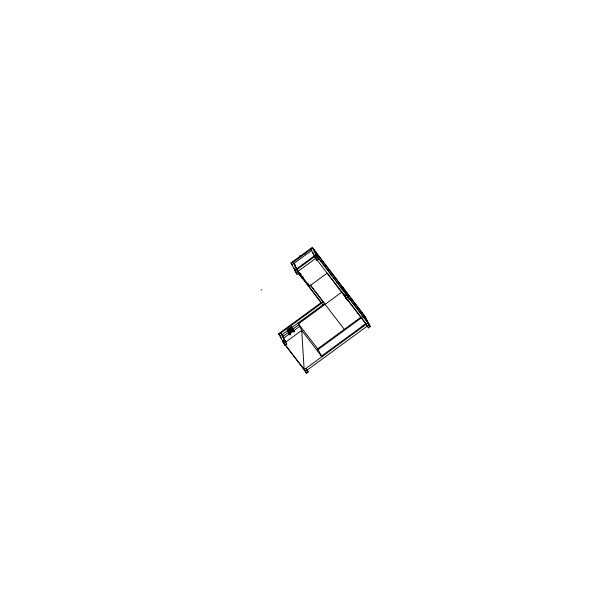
<?xml version="1.0" encoding="UTF-8"?>
<svg xmlns="http://www.w3.org/2000/svg" width="601" height="601" viewBox="0 0 601 601"><rect width="100%" height="100%" fill="white"/><g stroke="black" fill="none" stroke-linecap="round" stroke-linejoin="round"><path stroke-width="0.9" d="M362.2 326.501L365.896 323.646L347.401 299.463M299.689 255.846L300.132 255.523M297.713 270.653L299.035 273.26L297.262 274.559L290.967 262.983L312.242 247.394L365.213 316.682L370.254 326.606L368.481 327.906L365.896 323.646L321.43 356.19M261.21 289.832L261.818 289.84M296 272.914L297.773 271.614L292.74 261.683M312.242 247.394L317.275 257.326L298.051 271.314L309.402 286.166L327.132 273.177M297.923 271.735L298.366 271.412M298.261 272.614L298.705 272.291L301.987 276.693L301.544 277.016L301.063 276.272L301.672 276.28M299.185 273.034L298.577 273.027M310.469 248.694L316.765 260.271L318.538 258.971L313.497 249.047M299.456 274.755L300.951 274.116L300.635 273.703L299.14 274.341L299.899 274.432M300.718 275.393L301.161 275.07L300.846 274.657L300.402 274.98L302.694 278.09L302.423 278.744L302.866 278.421L299.583 274.018M301.379 276.685L301.822 276.362M303.265 277.031L302.108 278.331L302.378 277.677M310.244 284.799L324.608 303.588L282.057 334.765L286.76 344.027L284.987 345.327L278.691 333.75L321.235 302.573L303.603 279.51M323.346 301.935L279.022 334.411L280.284 336.064L278.691 333.75M341.075 288.946L342.848 287.646M288.773 331.219L287.654 329.649L288.773 331.211L288.33 331.542L287.218 329.972L291.643 326.726L292.762 328.296L292.319 328.619L291.2 327.049M287.383 330.302L291.643 326.726M291.515 327.462L287.699 330.715M288.33 331.542L288.6 330.888M342.014 291.966L298.434 323.901L317.734 348.843L321.422 356.123M288.052 331.624L289.164 333.194L288.052 331.624L292.484 328.379L293.596 329.949L288.893 333.285L293.326 330.032L294.437 331.602L293.994 331.925L292.882 330.362L293.994 331.925M288.225 331.955L292.484 328.379M282.898 336.425L298.855 324.728M288.998 332.864L289.607 332.871L288.668 331.632M293.431 329.618L293.153 330.272L292.214 329.032M289.081 333.029L289.524 332.706M293.07 330.107L293.513 329.784M283.74 338.085L299.696 326.388M290.283 334.194L290.005 334.847L290.448 334.524L289.336 332.954L290.448 334.524M293.829 331.594L294.437 331.602M289.922 334.689L290.366 334.359M293.912 331.767L294.355 331.436M344.786 296.27L346.559 294.971M283.725 343.674L285.498 342.375L280.472 332.443M343.772 288.638L348.805 298.562L347.032 299.861L345.778 298.209L347.551 296.917L342.51 286.985M317.734 348.843L361.306 316.915M317.313 350.113L361.764 317.546M362.516 316.99L364.289 315.69M367.985 322.97L304.159 369.735L301.71 330.362L298.013 323.068M316.344 259.069L367.474 325.922L307.201 370.081L305.939 368.428L308.208 372.064L306.427 373.371L302.987 367.421M305.165 371.719L306.946 370.419M367.219 326.253L368.991 324.953L363.951 315.029M310.559 285.498L344.313 329.363M365.551 317.343L312.573 248.055L291.297 263.644L292.559 265.296M368.924 323.999L315.953 254.719L294.678 270.307L295.94 271.952L293.829 267.791M369.247 324.623L316.291 255.38L295.016 270.968L295.857 272.065M317.275 257.326L318.538 258.971M347.551 296.917L348.805 298.562M368.991 324.953L370.254 326.606M310.8 249.355L311.671 250.489L293.942 263.478L296.894 269.308M327.365 273.26L345.29 296.706M314.518 256.68L315.78 258.325M304.917 253.757L305.233 254.163M293.07 262.344L295.467 265.477M297.773 271.614L299.411 273.688M290.967 262.983L292.229 264.635M298.487 272.816L300.568 275.626M322.835 304.887L298.434 272.944L298.705 272.291M299.14 274.341L302.423 278.744M321.896 356.739L301.71 330.362L285.753 342.044L284.491 340.391L282.718 341.691L305 370.832M292.657 328.709L293.596 329.949M287.218 329.972L288.157 331.211M288.893 333.285L290.005 334.847M280.795 333.112L283.184 336.237M285.415 341.383L284.153 339.73L282.38 341.03L283.221 342.127M285.498 342.375L286.76 344.027M305.083 370.727L283.642 342.683L284.987 345.327M367.474 325.922L368.481 327.906M365.423 323.03L365.739 323.654M344.448 294.753L345.29 296.421M346.048 297.916L347.032 299.861M343.607 293.942L345.778 298.209M316.103 258.978L316.765 260.271M312.512 252.157L314.623 256.319M324.608 303.588L325.028 304.414M321.235 302.573L321.573 303.235M307.787 282.988L309.402 286.166M294.332 263.997L296.038 267.347M296.278 272.614L297.262 274.559M292.762 328.289L292.319 328.612M306.871 369.42L308.208 372.064M305.421 371.388L306.427 373.371M280.705 336.891L281.546 338.543M292.8 328.792L288.54 332.368L292.8 328.792M293.641 330.445L289.374 334.028L293.641 330.445"/></g></svg>
